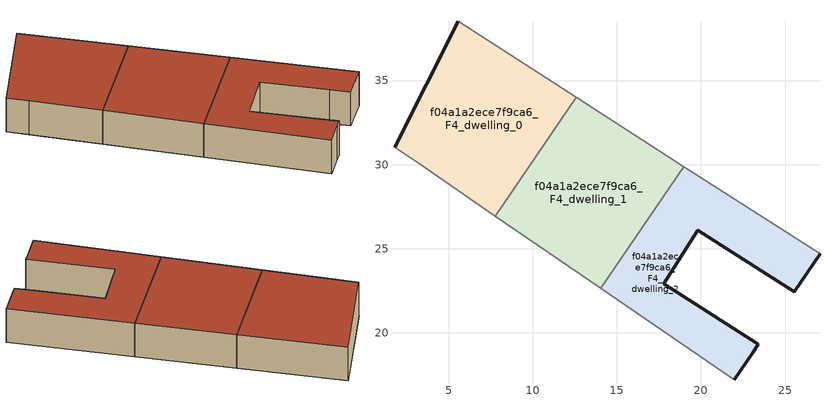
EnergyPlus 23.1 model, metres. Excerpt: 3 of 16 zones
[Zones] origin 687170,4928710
f04a1a2ece7f9ca6_F4_dwelling_0
 floor to f04a1a2ece7f9ca6_F3_dwelling_0 (EU_floor_Construction): 7.77,26.95 12.6,34 5.57,38.51 1.78,31.02 3.21,30.07 z12
 wall outside (EU_wall_Construction): 1.78,31.02 5.57,38.51 z12:15
 wall adiabatic (EU_wall_Construction): 7.77,26.95 3.21,30.07 1.78,31.02 / 5.57,38.51 12.6,34 z12:15
 wall to f04a1a2ece7f9ca6_F4_dwelling_1 (EU_wall_Construction): 12.6,34 7.77,26.95 z12:15
 roof outside (EU_roof_Construction): 12.6,34 7.77,26.95 3.21,30.07 1.78,31.02 5.57,38.51 z15
f04a1a2ece7f9ca6_F4_dwelling_1
 floor to f04a1a2ece7f9ca6_F3_dwelling_1 (EU_floor_Construction): 14.04,22.66 18.99,29.89 12.6,34 7.77,26.95 z12
 wall adiabatic (EU_wall_Construction): 12.6,34 18.99,29.89 / 14.04,22.66 7.77,26.95 z12:15
 wall to f04a1a2ece7f9ca6_F4_dwelling_2 (EU_wall_Construction): 18.99,29.89 14.04,22.66 z12:15
 roof outside (EU_roof_Construction): 18.99,29.89 14.04,22.66 7.77,26.95 12.6,34 z15
f04a1a2ece7f9ca6_F4_dwelling_2
 floor to f04a1a2ece7f9ca6_F3_dwelling_2 (EU_floor_Construction): 23.4,19.33 17.78,22.91 19.8,26.1 24.23,23.29 24.23,23.28 25.54,22.45 27.08,24.69 18.99,29.89 14.04,22.66 21.97,17.23 23.07,18.83 z12
 wall outside (EU_wall_Construction): 27.08,24.69 25.54,22.45 24.23,23.28 24.23,23.29 19.8,26.1 17.78,22.91 23.4,19.33 23.07,18.83 21.97,17.23 z12:15
 wall adiabatic (EU_wall_Construction): 21.97,17.23 14.04,22.66 / 18.99,29.89 27.08,24.69 z12:15
 roof outside (EU_roof_Construction): 27.08,24.69 25.54,22.45 24.23,23.28 24.23,23.29 19.8,26.1 17.78,22.91 23.4,19.33 23.07,18.83 21.97,17.23 14.04,22.66 18.99,29.89 z15
[Building]
EU S2 Campaign: North Axis=0; Terrain=City; Solar Distribution=FullExterior
[Site:Location]
Bologna: Latitude=44.5; Longitude=11.25; Time Zone=1; Elevation=37
[SizingPeriod:WeatherFileDays]
AnnualSizingPeriod: Begin Month=1; Begin Day of Month=1; End Month=12; End Day of Month=31; Day of Week for Start Day=Monday; Use Weather File Daylight Saving Period=No; Use Weather File Rain and Snow Indicators=No
[MATERIAL]
EU_InternalMass_Material: Roughness=MediumRough; Thickness=0.1; Conductivity=1; Density=1800; Specific Heat=900; Thermal Absorptance=0.9; Solar Absorptance=0.7; Visible Absorptance=0.7
[MATERIAL:NOMASS] Roughness=MediumRough; Thermal Absorptance=0.9; Solar Absorptance=0.7; Visible Absorptance=0.7
Name | Thermal Resistance
EU_wall_NoMass | 0.905828
EU_roof_NoMass | 0.37593
EU_floor_NoMass | 0.67114
[CONSTRUCTION]
EU_wall_Construction: EU_wall_NoMass
EU_roof_Construction: EU_roof_NoMass
EU_floor_Construction: EU_floor_NoMass
EU_InternalMass_Construction: EU_InternalMass_Material
[ZONE] Type=1; Multiplier=1; Ceiling Height=autocalculate; Floor Area=autocalculate; Part of Total Floor Area=Yes
Name | Volume
f04a1a2ece7f9ca6_F4_dwelling_0 | 197.182
f04a1a2ece7f9ca6_F4_dwelling_1 | 197.201
f04a1a2ece7f9ca6_F4_dwelling_2 | 180.322
[INTERNALMASS] Construction=EU_InternalMass_Construction
Name | Zone or ZoneList | Surface Area
f04a1a2ece7f9ca6_F4_dwelling_0_EU_InternalMass | f04a1a2ece7f9ca6_F4_dwelling_0 | 87.6419
f04a1a2ece7f9ca6_F4_dwelling_1_EU_InternalMass | f04a1a2ece7f9ca6_F4_dwelling_1 | 87.6395
f04a1a2ece7f9ca6_F4_dwelling_2_EU_InternalMass | f04a1a2ece7f9ca6_F4_dwelling_2 | 87.6386
[OTHEREQUIPMENT] Fuel Type=Electricity; Design Level Calculation Method=Watts/Area; Power per Zone Floor Area=1; Fraction Latent=0; Fraction Radiant=0; Fraction Lost=0; Carbon Dioxide Generation Rate=0; EndUse Subcategory=EU_Step8_InternalGains
Name | Zone or ZoneList or Space or SpaceList | Schedule
EU_Step8_InternalGain_f04a1a2ece7f9ca6_F4_dwelling_0_f000 | f04a1a2ece7f9ca6_F4_dwelling_0 | EU_Step8_GainSchedule_f04a1a2ece7f9ca6_F4_dwelling_0_f000
EU_Step8_InternalGain_f04a1a2ece7f9ca6_F4_dwelling_1_f000 | f04a1a2ece7f9ca6_F4_dwelling_1 | EU_Step8_GainSchedule_f04a1a2ece7f9ca6_F4_dwelling_1_f000
EU_Step8_InternalGain_f04a1a2ece7f9ca6_F4_dwelling_2_f000 | f04a1a2ece7f9ca6_F4_dwelling_2 | EU_Step8_GainSchedule_f04a1a2ece7f9ca6_F4_dwelling_2_f000
[ZONEVENTILATION:DESIGNFLOWRATE] Schedule=EU_AlwaysOn; Design Flow Rate Calculation Method=AirChanges/Hour; Air Changes per Hour=0.73129; Ventilation Type=Natural; Fan Pressure Rise=0; Fan Total Efficiency=1; Constant Term Coefficient=1; Temperature Term Coefficient=0; Velocity Term Coefficient=0; Velocity Squared Term Coefficient=0; Minimum Indoor Temperature=-100; Maximum Indoor Temperature=100; Delta Temperature=-100; Minimum Outdoor Temperature=-100; Maximum Outdoor Temperature=100; Maximum Wind Speed=40
Name | Zone or ZoneList or Space or SpaceList
EU_ConstantAir_f04a1a2ece7f9ca6_F4_dwelling_0 | f04a1a2ece7f9ca6_F4_dwelling_0
EU_ConstantAir_f04a1a2ece7f9ca6_F4_dwelling_1 | f04a1a2ece7f9ca6_F4_dwelling_1
EU_ConstantAir_f04a1a2ece7f9ca6_F4_dwelling_2 | f04a1a2ece7f9ca6_F4_dwelling_2
[HVACTEMPLATE:ZONE:IDEALLOADSAIRSYSTEM] System Availability Schedule=EU_AlwaysOn; Maximum Heating Supply Air Temperature=50; Minimum Cooling Supply Air Temperature=13; Maximum Heating Supply Air Humidity Ratio=0.0156; Minimum Cooling Supply Air Humidity Ratio=0.0077; Heating Limit=NoLimit; Cooling Limit=NoLimit; Heating Availability Schedule=EU_AlwaysOn; Cooling Availability Schedule=EU_CoolingOff; Dehumidification Control Type=ConstantSensibleHeatRatio; Cooling Sensible Heat Ratio=0.7; Dehumidification Setpoint=60; Humidification Control Type=None; Humidification Setpoint=30; Outdoor Air Method=None; Outdoor Air Flow Rate per Person=0.00944; Outdoor Air Flow Rate per Zone Floor Area=0; Outdoor Air Flow Rate per Zone=0; Demand Controlled Ventilation Type=None; Outdoor Air Economizer Type=NoEconomizer; Heat Recovery Type=None; Sensible Heat Recovery Effectiveness=0.7; Latent Heat Recovery Effectiveness=0.65
Name | Template Thermostat
f04a1a2ece7f9ca6_F4_dwelling_0 | EU_HeatOnly_f04a1a2ece7f9ca6_F4_dwelling_0
f04a1a2ece7f9ca6_F4_dwelling_1 | EU_HeatOnly_f04a1a2ece7f9ca6_F4_dwelling_1
f04a1a2ece7f9ca6_F4_dwelling_2 | EU_HeatOnly_f04a1a2ece7f9ca6_F4_dwelling_2
[SIZING:ZONE] Zone Cooling Design Supply Air Temperature Input Method=SupplyAirTemperature; Zone Cooling Design Supply Air Temperature=13; Zone Heating Design Supply Air Temperature Input Method=SupplyAirTemperature; Zone Heating Design Supply Air Temperature=50; Zone Cooling Design Supply Air Humidity Ratio=0.008; Zone Heating Design Supply Air Humidity Ratio=0.008; Cooling Design Air Flow Method=DesignDay; Cooling Design Air Flow Rate=0; Cooling Minimum Air Flow per Zone Floor Area=0.000762; Cooling Minimum Air Flow=0; Cooling Minimum Air Flow Fraction=0.2; Heating Design Air Flow Method=DesignDay; Heating Design Air Flow Rate=0; Heating Maximum Air Flow per Zone Floor Area=0.002032; Heating Maximum Air Flow=0.141576; Heating Maximum Air Flow Fraction=0.3; Account for Dedicated Outdoor Air System=No; Dedicated Outdoor Air System Control Strategy=NeutralSupplyAir; Dedicated Outdoor Air Low Setpoint Temperature for Design=autosize; Dedicated Outdoor Air High Setpoint Temperature for Design=autosize; Zone Load Sizing Method=Sensible Load Only No Latent Load; Zone Latent Cooling Design Supply Air Humidity Ratio Input Method=HumidityRatioDifference; Zone Cooling Design Supply Air Humidity Ratio Difference=0.005; Zone Latent Heating Design Supply Air Humidity Ratio Input Method=HumidityRatioDifference; Zone Humidification Design Supply Air Humidity Ratio Difference=0.005
f04a1a2ece7f9ca6_F4_dwelling_0; f04a1a2ece7f9ca6_F4_dwelling_1; f04a1a2ece7f9ca6_F4_dwelling_2
[SCHEDULE:CONSTANT]
Name | Hourly Value
EU_AlwaysOn | 1
EU_CoolingOff | 0
[SCHEDULE:FILE] Column Number=1; Rows to Skip at Top=0; Number of Hours of Data=8760; Column Separator=Comma; Interpolate to Timestep=No; Minutes per Item=60; Adjust Schedule for Daylight Savings=Yes
Name | File
EU_Step8_GainSchedule_f04a1a2ece7f9ca6_F4_dwelling_0_f000 | ../../schedules/f04a1a2ece7f9ca6/f04a1a2ece7f9ca6_F4_dwelling_0_f000_gain.csv
EU_Step8_GainSchedule_f04a1a2ece7f9ca6_F4_dwelling_1_f000 | ../../schedules/f04a1a2ece7f9ca6/f04a1a2ece7f9ca6_F4_dwelling_1_f000_gain.csv
EU_Step8_GainSchedule_f04a1a2ece7f9ca6_F4_dwelling_2_f000 | ../../schedules/f04a1a2ece7f9ca6/f04a1a2ece7f9ca6_F4_dwelling_2_f000_gain.csv
